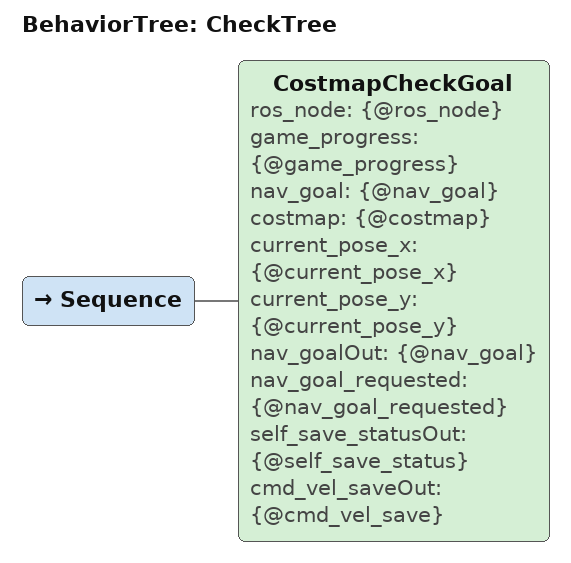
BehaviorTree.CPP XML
<?xml version="1.0" encoding="UTF-8"?>
<root BTCPP_format="4">
  <BehaviorTree ID="CheckTree">
    <Sequence>
      <CostmapCheckGoal ros_node="{@ros_node}"
                        game_progress="{@game_progress}"
                        nav_goal="{@nav_goal}"
                        costmap="{@costmap}"
                        current_pose_x="{@current_pose_x}"
                        current_pose_y="{@current_pose_y}"
                        nav_goalOut="{@nav_goal}"
                        nav_goal_requested="{@nav_goal_requested}"
                        self_save_statusOut="{@self_save_status}"
                        cmd_vel_saveOut="{@cmd_vel_save}"/>
    </Sequence>
  </BehaviorTree>
</root>
